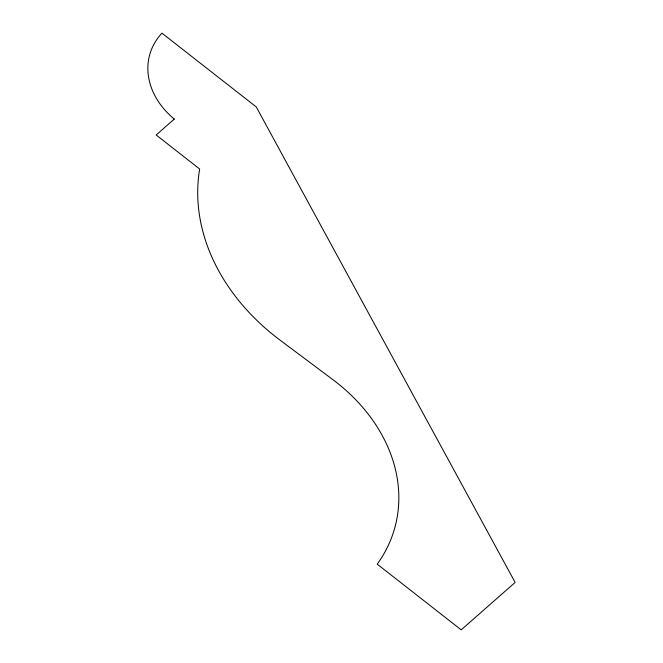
<?xml version="1.0" encoding="UTF-8"?>
<svg xmlns="http://www.w3.org/2000/svg" width="663" height="663" viewBox="0 0 663 663"><rect width="100%" height="100%" fill="white"/><g stroke="black" fill="none" stroke-linecap="round" stroke-linejoin="round"><path stroke-width="0.99" d="M174.27 119.083L156.17 134.987L199.654 169.015A220.68 175.073 16.2 0 0 280.325 340.343L332.76 379.559A176.482 140.009 16.2 0 1 377.222 564.155L461.191 629.85L515.143 582.429L256.258 106.942L161.938 33.15A79.742 63.258 16.2 0 0 174.27 119.083"/></g></svg>
